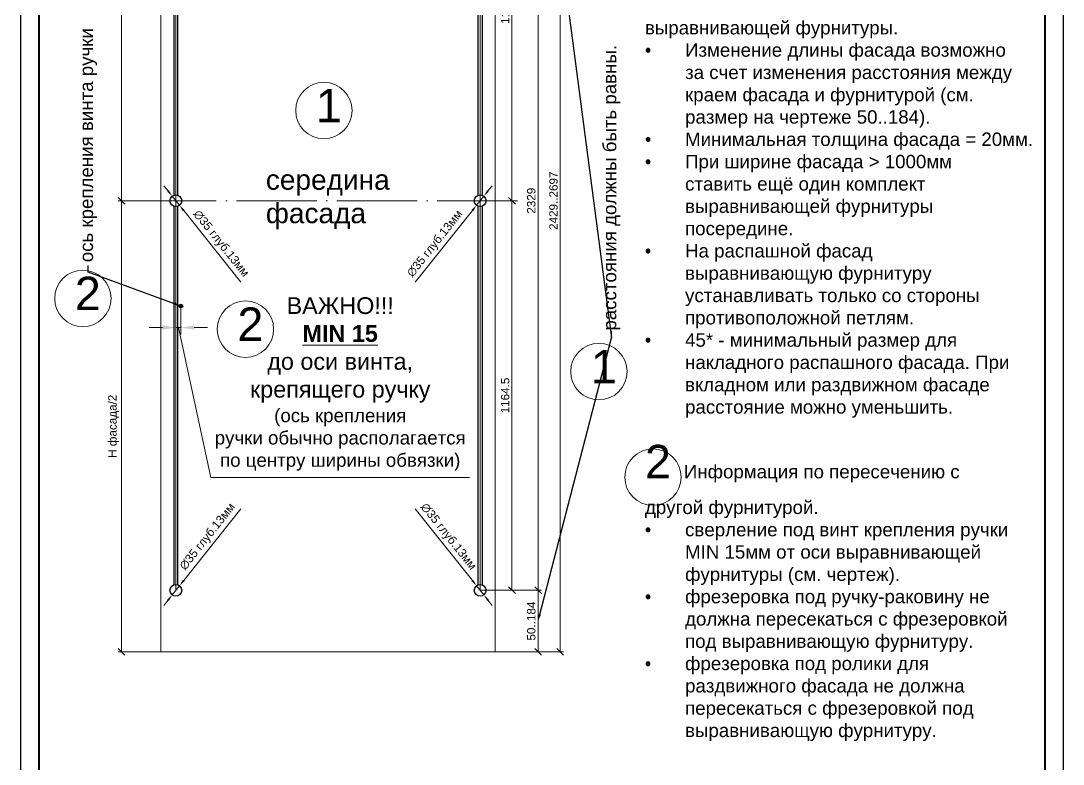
# Model space of a CAD drawing. Header units: millimetres. Extents: x 6988 to 52081, y -7456 to 23712.
# Drawn here: x 32233 to 35350, y 1485 to 3707 of the extents above; entities that cross this region are included whole.
import ezdxf
from ezdxf import colors
from ezdxf.entities.mleader import LeaderData, LeaderLine
from ezdxf.math import Vec2, Vec3

# ---------------------------------------------------------------- set-up
doc = ezdxf.new("R2010")
doc.units = ezdxf.units.MM
doc.linetypes.add('ACAD_ISO04W100', pattern=[30, 24, -3, 0, -3])
doc.layers.get('DEFPOINTS').update_dxf_attribs({"color": 106, "lineweight": 5})
for name, color, linetype, lineweight in [('Линии Размерные и Текст', 1, 'Continuous', 5), ('Натяжитель фасада с регулировкой по центру. Длина стержня фиксированная. Длина 2329мм. Pivot TN 101.2329.02.', 5, 'Continuous', 30), ('ось винта', 6, 'Continuous', 30), ('ФАСАД', 3, 'Continuous', 5), ('шляпка винта', 211, 'Continuous', 30), ('ШТАМП', 7, 'Continuous', 30)]:
    doc.layers.add(name, color=color, linetype=linetype, lineweight=lineweight)
doc.styles.get("Standard").update_dxf_attribs({"font": 'arial.ttf'})
doc.dimstyles.get("Standard").update_dxf_attribs({"dimscale": 0, "dimtxt": 2.5, "dimasz": 2, "dimexe": 1, "dimexo": 0, "dimgap": 0.75, "dimtad": 1, "dimdsep": 46, "dimtxsty": 'Standard', "dimcen": 1.5, "dimclrd": 256, "dimclre": 256, "dimclrt": 7, "dimazin": 3, "dimtfac": 1, "dimtmove": 0, "dimatfit": 3, "dimldrblk": 'DOT', "dimfxl": 1, "dimtolj": 1, "dimtzin": 0, "dimlwd": 5, "dimlwe": 5, "dimarcsym": 0})
doc.dimstyles.new('STANDARD10', dxfattribs={"dimscale": 10, "dimtxt": 2.5, "dimasz": 2, "dimexe": 1, "dimexo": 0, "dimgap": 0.75, "dimtad": 1, "dimdsep": 46, "dimtxsty": 'Standard', "dimblk1": 'OBLIQUE', "dimblk2": 'OBLIQUE', "dimsah": 1, "dimcen": 1.5, "dimclrd": 256, "dimclre": 256, "dimclrt": 7, "dimazin": 3, "dimtfac": 1, "dimtmove": 1, "dimatfit": 3, "dimldrblk": 'DOT', "dimfxl": 1, "dimtolj": 1, "dimtzin": 0, "dimlwd": 5, "dimlwe": 5, "dimarcsym": 0})

# ---------------------------------------------------------------- blocks, each defined once
blk = doc.blocks.new('*D30')
at = {"layer": 'DEFPOINTS', "color": 0, "transparency": 16777216}
for p in [(32686.1, 3183), (32707.9, 3155.6)]:
    blk.add_point(p, dxfattribs=at)
at = {"layer": 'Линии Размерные и Текст', "lineweight": 5, "transparency": 16777216}
for p, q in [((32673.6, 3198.6), (32661.2, 3214.3)), ((32686.1, 3183), (32707.9, 3155.6)), ((32891.1, 2925.6), (32720.4, 3140))]:
    blk.add_line(p, q, dxfattribs=at)
at = {"layer": 'Линии Размерные и Текст', "transparency": 16777216}
for points in [[(32676.3, 3200.7), (32671, 3196.6), (32686.1, 3183)], [(32723, 3142), (32717.8, 3137.9), (32707.9, 3155.6)]]:
    blk.add_solid(points, dxfattribs=at)
at = {"layer": 'Линии Размерные и Текст', "color": 7, "transparency": 16777216, "insert": (32830.9, 3040), "char_height": 25, "attachment_point": 5, "rotation": 308.536}
blk.add_mtext('\\A1;∅35 глуб.13мм', dxfattribs=at)
blk = doc.blocks.new('_Dot')
at = {"color": 0, "linetype": 'ByBlock', "lineweight": -2}
blk.add_line((-0.5, 0), (-1, 0), dxfattribs=at)
at = {"color": 0, "linetype": 'ByBlock', "const_width": 0.5}
blk.add_lwpolyline([(-0.25, 0, 1), (0.25, 0, 1)], format="xyb", close=True, dxfattribs=at)
blk = doc.blocks.new('*D32')
at = {"layer": 'DEFPOINTS', "color": 0, "transparency": 16777216}
for p in [(33617.9, 3183), (33596.1, 3155.6)]:
    blk.add_point(p, dxfattribs=at)
at = {"layer": 'Линии Размерные и Текст', "lineweight": 5, "transparency": 16777216}
for p, q in [((33630.4, 3198.6), (33642.8, 3214.3)), ((33617.9, 3183), (33596.1, 3155.6)), ((33412.9, 2925.6), (33583.6, 3140))]:
    blk.add_line(p, q, dxfattribs=at)
at = {"layer": 'Линии Размерные и Текст', "transparency": 16777216}
for points in [[(33627.8, 3200.7), (33633, 3196.6), (33617.9, 3183)], [(33581, 3142), (33586.3, 3137.9), (33596.1, 3155.6)]]:
    blk.add_solid(points, dxfattribs=at)
at = {"layer": 'Линии Размерные и Текст', "color": 7, "transparency": 16777216, "insert": (33473.2, 3040), "char_height": 25, "attachment_point": 5, "rotation": 51.464}
blk.add_mtext('\\A1;∅35 глуб.13мм', dxfattribs=at)
blk = doc.blocks.new('_OBLIQUE')
at = {"color": 0, "linetype": 'ByBlock'}
blk.add_line((-0.5, -0.5), (0.5, 0.5), dxfattribs=at)
blk = doc.blocks.new('*D33')
at = {"layer": 'DEFPOINTS', "color": 0, "transparency": 16777216}
for p in [(33607, 4545.9), (33652, 4517.8), (33607, 2004.8)]:
    blk.add_point(p, dxfattribs=at)
at = {"layer": 'Линии Размерные и Текст', "lineweight": 5, "transparency": 16777216}
for p, q in [((33607, 2004.8), (33607, 4555.9)), ((33652, 4517.8), (33652, 4555.9)), ((33494.9, 4545.9), (33607, 4545.9)), ((33652, 4545.9), (33607, 4545.9))]:
    blk.add_line(p, q, dxfattribs=at)
at = {"layer": 'Линии Размерные и Текст', "lineweight": 5, "transparency": 16777216, "xscale": 20, "yscale": 20, "zscale": 20, "rotation": 180}
blk.add_blockref('_OBLIQUE', (33607, 4545.9), dxfattribs=at)
at = {"layer": 'Линии Размерные и Текст', "lineweight": 5, "transparency": 16777216, "xscale": 20, "yscale": 20, "zscale": 20}
blk.add_blockref('_OBLIQUE', (33652, 4545.9), dxfattribs=at)
at = {"layer": 'Линии Размерные и Текст', "color": 7, "transparency": 16777216, "insert": (33527.8, 4566.1), "char_height": 25, "attachment_point": 5}
blk.add_mtext('\\A1;45*', dxfattribs=at)
blk = doc.blocks.new('*D34')
at = {"layer": 'DEFPOINTS', "color": 0, "transparency": 16777216}
for p in [(32707.9, 2018.5), (32686.1, 1991.1)]:
    blk.add_point(p, dxfattribs=at)
at = {"layer": 'Линии Размерные и Текст', "lineweight": 5, "transparency": 16777216}
for p, q in [((32891.1, 2248.5), (32720.4, 2034.1)), ((32686.1, 1991.1), (32707.9, 2018.5)), ((32673.6, 1975.5), (32661.2, 1959.8))]:
    blk.add_line(p, q, dxfattribs=at)
at = {"layer": 'Линии Размерные и Текст', "transparency": 16777216}
for points in [[(32717.8, 2036.2), (32723, 2032.1), (32707.9, 2018.5)], [(32671, 1977.5), (32676.3, 1973.4), (32686.1, 1991.1)]]:
    blk.add_solid(points, dxfattribs=at)
at = {"layer": 'Линии Размерные и Текст', "color": 7, "transparency": 16777216, "insert": (32793.1, 2164.2), "char_height": 25, "attachment_point": 5, "rotation": 51.464}
blk.add_mtext('\\A1;∅35 глуб.13мм', dxfattribs=at)
blk = doc.blocks.new('*D35')
at = {"layer": 'DEFPOINTS', "color": 0, "transparency": 16777216}
for p in [(33596.1, 2018.5), (33617.9, 1991.1)]:
    blk.add_point(p, dxfattribs=at)
at = {"layer": 'Линии Размерные и Текст', "lineweight": 5, "transparency": 16777216}
for p, q in [((33412.9, 2248.5), (33583.6, 2034.1)), ((33617.9, 1991.1), (33596.1, 2018.5)), ((33630.4, 1975.5), (33642.8, 1959.8))]:
    blk.add_line(p, q, dxfattribs=at)
at = {"layer": 'Линии Размерные и Текст', "transparency": 16777216}
for points in [[(33586.3, 2036.2), (33581, 2032.1), (33596.1, 2018.5)], [(33633, 1977.5), (33627.8, 1973.4), (33617.9, 1991.1)]]:
    blk.add_solid(points, dxfattribs=at)
at = {"layer": 'Линии Размерные и Текст', "color": 7, "transparency": 16777216, "insert": (33510.9, 2164.2), "char_height": 25, "attachment_point": 5, "rotation": 308.536}
blk.add_mtext('\\A1;∅35 глуб.13мм', dxfattribs=at)
blk = doc.blocks.new('*D97')
at = {"layer": 'DEFPOINTS', "color": 0, "transparency": 16777216}
for p in [(33607, 4333.8), (33702.2, 4333.8), (33607, 3169.3)]:
    blk.add_point(p, dxfattribs=at)
at = {"layer": 'Линии Размерные и Текст', "lineweight": 5, "transparency": 16777216}
for p, q in [((33607, 4333.8), (33712.2, 4333.8)), ((33702.2, 3169.3), (33702.2, 4333.8)), ((33607, 3169.3), (33712.2, 3169.3))]:
    blk.add_line(p, q, dxfattribs=at)
at = {"layer": 'Линии Размерные и Текст', "lineweight": 5, "transparency": 16777216, "xscale": 20, "yscale": 20, "zscale": 20}
for p, rotation in [((33702.2, 4333.8), 90), ((33702.2, 3169.3), 270)]:
    blk.add_blockref('_OBLIQUE', p, dxfattribs=dict(at, rotation=rotation))
at = {"layer": 'Линии Размерные и Текст', "color": 7, "transparency": 16777216, "insert": (33681.9, 3751.6), "char_height": 25, "attachment_point": 5, "rotation": 90}
blk.add_mtext('\\A1;1164.5', dxfattribs=at)
blk = doc.blocks.new('*D98')
at = {"layer": 'DEFPOINTS', "color": 0, "transparency": 16777216}
for p in [(33607, 3169.3), (33607, 2004.8), (33702.2, 2004.8)]:
    blk.add_point(p, dxfattribs=at)
at = {"layer": 'Линии Размерные и Текст', "lineweight": 5, "transparency": 16777216}
for p, q in [((33607, 3169.3), (33712.2, 3169.3)), ((33702.2, 3169.3), (33702.2, 2004.8)), ((33607, 2004.8), (33712.2, 2004.8))]:
    blk.add_line(p, q, dxfattribs=at)
at = {"layer": 'Линии Размерные и Текст', "lineweight": 5, "transparency": 16777216, "xscale": 20, "yscale": 20, "zscale": 20}
for p, rotation in [((33702.2, 3169.3), 90), ((33702.2, 2004.8), 270)]:
    blk.add_blockref('_OBLIQUE', p, dxfattribs=dict(at, rotation=rotation))
at = {"layer": 'Линии Размерные и Текст', "color": 7, "transparency": 16777216, "insert": (33681.9, 2587.1), "char_height": 25, "attachment_point": 5, "rotation": 90}
blk.add_mtext('\\A1;1164.5', dxfattribs=at)
blk = doc.blocks.new('*D99')
at = {"layer": 'DEFPOINTS', "color": 0, "transparency": 16777216}
for p in [(32697, 4545.9), (32652, 4517.8), (32697, 2004.8)]:
    blk.add_point(p, dxfattribs=at)
at = {"layer": 'Линии Размерные и Текст', "lineweight": 5, "transparency": 16777216}
for p, q in [((32652, 4517.8), (32652, 4555.9)), ((32697, 2004.8), (32697, 4555.9)), ((32652, 4545.9), (32697, 4545.9)), ((32809.1, 4545.9), (32697, 4545.9))]:
    blk.add_line(p, q, dxfattribs=at)
at = {"layer": 'Линии Размерные и Текст', "lineweight": 5, "transparency": 16777216, "xscale": 20, "yscale": 20, "zscale": 20, "rotation": 180}
blk.add_blockref('_OBLIQUE', (32652, 4545.9), dxfattribs=at)
at = {"layer": 'Линии Размерные и Текст', "lineweight": 5, "transparency": 16777216, "xscale": 20, "yscale": 20, "zscale": 20}
blk.add_blockref('_OBLIQUE', (32697, 4545.9), dxfattribs=at)
at = {"layer": 'Линии Размерные и Текст', "color": 7, "transparency": 16777216, "insert": (32776.2, 4566.1), "char_height": 25, "attachment_point": 5}
blk.add_mtext('\\A1;45*', dxfattribs=at)
blk = doc.blocks.new('*D100')
at = {"layer": 'DEFPOINTS', "color": 0, "transparency": 16777216}
for p in [(32652, 4517.8), (32534.7, 3169.3), (32697, 3169.3)]:
    blk.add_point(p, dxfattribs=at)
at = {"layer": 'Линии Размерные и Текст', "lineweight": 5, "transparency": 16777216}
for p, q in [((32652, 4517.8), (32524.7, 4517.8)), ((32534.7, 4517.8), (32534.7, 3169.3)), ((32697, 3169.3), (32524.7, 3169.3))]:
    blk.add_line(p, q, dxfattribs=at)
at = {"layer": 'Линии Размерные и Текст', "lineweight": 5, "transparency": 16777216, "xscale": 20, "yscale": 20, "zscale": 20}
for p, rotation in [((32534.7, 4517.8), 90), ((32534.7, 3169.3), 270)]:
    blk.add_blockref('_OBLIQUE', p, dxfattribs=dict(at, rotation=rotation))
at = {"layer": 'Линии Размерные и Текст', "color": 7, "transparency": 16777216, "insert": (32511.1, 3843.6), "char_height": 25, "attachment_point": 5, "rotation": 90}
blk.add_mtext('\\A1;H фасада/2', dxfattribs=at)
blk = doc.blocks.new('*D101')
at = {"layer": 'DEFPOINTS', "color": 0, "transparency": 16777216}
for p in [(32697, 3169.3), (32534.7, 1820.8), (32652, 1820.8)]:
    blk.add_point(p, dxfattribs=at)
at = {"layer": 'Линии Размерные и Текст', "lineweight": 5, "transparency": 16777216}
for p, q in [((32697, 3169.3), (32524.7, 3169.3)), ((32534.7, 3169.3), (32534.7, 1820.8)), ((32652, 1820.8), (32524.7, 1820.8))]:
    blk.add_line(p, q, dxfattribs=at)
at = {"layer": 'Линии Размерные и Текст', "lineweight": 5, "transparency": 16777216, "xscale": 20, "yscale": 20, "zscale": 20}
for p, rotation in [((32534.7, 3169.3), 90), ((32534.7, 1820.8), 270)]:
    blk.add_blockref('_OBLIQUE', p, dxfattribs=dict(at, rotation=rotation))
at = {"layer": 'Линии Размерные и Текст', "color": 7, "transparency": 16777216, "insert": (32511.1, 2495.1), "char_height": 25, "attachment_point": 5, "rotation": 90}
blk.add_mtext('\\A1;H фасада/2', dxfattribs=at)
blk = doc.blocks.new('*D102')
at = {"layer": 'DEFPOINTS', "color": 0, "transparency": 16777216}
for p in [(33652, 4517.8), (33652, 1820.8), (33846.7, 1820.8)]:
    blk.add_point(p, dxfattribs=at)
at = {"layer": 'Линии Размерные и Текст', "lineweight": 5, "transparency": 16777216}
for p, q in [((33652, 4517.8), (33856.7, 4517.8)), ((33846.7, 4517.8), (33846.7, 1820.8)), ((33652, 1820.8), (33856.7, 1820.8))]:
    blk.add_line(p, q, dxfattribs=at)
at = {"layer": 'Линии Размерные и Текст', "lineweight": 5, "transparency": 16777216, "xscale": 20, "yscale": 20, "zscale": 20}
for p, rotation in [((33846.7, 4517.8), 90), ((33846.7, 1820.8), 270)]:
    blk.add_blockref('_OBLIQUE', p, dxfattribs=dict(at, rotation=rotation))
at = {"layer": 'Линии Размерные и Текст', "color": 7, "transparency": 16777216, "insert": (33826.4, 3169.3), "char_height": 25, "attachment_point": 5, "rotation": 90}
blk.add_mtext('\\A1;2429..2697', dxfattribs=at)
blk = doc.blocks.new('*D115')
at = {"layer": 'DEFPOINTS', "color": 0, "transparency": 16777216}
for p in [(33607, 4333.8), (33607, 2004.8), (33780.1, 2004.8)]:
    blk.add_point(p, dxfattribs=at)
at = {"layer": 'Линии Размерные и Текст', "lineweight": 5, "transparency": 16777216}
for p, q in [((33607, 4333.8), (33790.1, 4333.8)), ((33780.1, 4333.8), (33780.1, 2004.8)), ((33607, 2004.8), (33790.1, 2004.8))]:
    blk.add_line(p, q, dxfattribs=at)
at = {"layer": 'Линии Размерные и Текст', "lineweight": 5, "transparency": 16777216, "xscale": 20, "yscale": 20, "zscale": 20}
for p, rotation in [((33780.1, 4333.8), 90), ((33780.1, 2004.8), 270)]:
    blk.add_blockref('_OBLIQUE', p, dxfattribs=dict(at, rotation=rotation))
at = {"layer": 'Линии Размерные и Текст', "color": 7, "transparency": 16777216, "insert": (33759.9, 3169.3), "char_height": 25, "attachment_point": 5, "rotation": 90}
blk.add_mtext('\\A1;2329', dxfattribs=at)
blk = doc.blocks.new('*D117')
at = {"layer": 'DEFPOINTS', "color": 0, "transparency": 16777216}
for p in [(33607, 2004.8), (33652, 1820.8), (33780.1, 1820.8)]:
    blk.add_point(p, dxfattribs=at)
at = {"layer": 'Линии Размерные и Текст', "lineweight": 5, "transparency": 16777216}
for p, q in [((33607, 2004.8), (33790.1, 2004.8)), ((33780.1, 2004.8), (33780.1, 1820.8)), ((33652, 1820.8), (33790.1, 1820.8))]:
    blk.add_line(p, q, dxfattribs=at)
at = {"layer": 'Линии Размерные и Текст', "lineweight": 5, "transparency": 16777216, "xscale": 20, "yscale": 20, "zscale": 20}
for p, rotation in [((33780.1, 2004.8), 90), ((33780.1, 1820.8), 270)]:
    blk.add_blockref('_OBLIQUE', p, dxfattribs=dict(at, rotation=rotation))
at = {"layer": 'Линии Размерные и Текст', "color": 7, "transparency": 16777216, "insert": (33759.9, 1912.8), "char_height": 25, "attachment_point": 5, "rotation": 90}
blk.add_mtext('\\A1;50..184', dxfattribs=at)
blk = doc.blocks.new('*D133')
at = {"layer": 'DEFPOINTS', "color": 0, "transparency": 16777216}
for p in [(32697, 2854.6), (32712, 2854.6), (32697, 2790.2)]:
    blk.add_point(p, dxfattribs=at)
at = {"layer": 'Линии Размерные и Текст', "lineweight": 5, "transparency": 16777216}
for p, q in [((32697, 2854.6), (32697, 2770.2)), ((32712, 2854.6), (32712, 2770.2)), ((32657, 2790.2), (32617, 2790.2)), ((32712, 2790.2), (32697, 2790.2)), ((32712, 2790.2), (32697, 2790.2)), ((32704.5, 2790.2), (32801.9, 2342)), ((32752, 2790.2), (32792, 2790.2)), ((32801.9, 2342), (33575, 2342))]:
    blk.add_line(p, q, dxfattribs=at)
at = {"layer": 'Линии Размерные и Текст', "transparency": 16777216}
for points in [[(32657, 2796.9), (32657, 2783.6), (32697, 2790.2)], [(32752, 2796.9), (32752, 2783.6), (32712, 2790.2)]]:
    blk.add_solid(points, dxfattribs=at)
at = {"layer": 'Линии Размерные и Текст', "color": 7, "transparency": 16777216, "insert": (33188.5, 2621.4), "char_height": 50, "attachment_point": 5}
blk.add_mtext('\\A1;ВАЖНО!!! \\P{\\fArial|b1|i0|c204|p34;\\LMIN 15\\P}до оси винта, \\Pкрепящего ручку{\\H0.8x;\\P(ось крепления \\Pручки обычно располагается \\Pпо центру ширины обвязки)}', dxfattribs=at)

msp = doc.modelspace()

# ---------------------------------------------------------------- linework, layer by layer
at = {"layer": 'Линии Размерные и Текст', "linetype": 'ACAD_ISO04W100', "ltscale": 10}
msp.add_line((32578.068, 3169.301), (33740.336, 3169.301), dxfattribs=at)
at = {"layer": 'Линии Размерные и Текст'}
for centre in [(33139.726, 3438.733), (32418.974, 2877.448), (32905.059, 2785.493), (33962.106, 2658.516), (34123.759, 2343.197)]:
    msp.add_circle(centre, 84.286, dxfattribs=at)
at = {"layer": 'Натяжитель фасада с регулировкой по центру. Длина стержня фиксированная. Длина 2329мм. Pivot TN 101.2329.02.'}
for points in [[(32691.257, 4317.273), (32691.257, 3185.83)], [(32702.757, 3185.83), (32702.757, 4317.273)], [(33601.257, 3185.83), (33601.257, 4317.273)], [(33612.757, 4317.273), (33612.757, 3185.83)], [(32691.257, 3152.773), (32691.257, 2021.33)], [(32702.757, 2021.33), (32702.757, 3152.773)], [(33601.257, 2021.33), (33601.257, 3152.773)], [(33612.757, 3152.773), (33612.757, 2021.33)]]:
    msp.add_lwpolyline(points, dxfattribs=at)
for centre in [(32697.007, 3169.301), (33607.007, 3169.301), (32697.007, 2004.801), (33607.007, 2004.801)]:
    msp.add_circle(centre, 17.5, dxfattribs=at)
at = {"layer": 'ось винта'}
msp.add_circle((32712.007, 2854.595), 2, dxfattribs=at)
at = {"layer": 'ФАСАД'}
msp.add_lwpolyline([(32652.007, 4517.801), (33652.007, 4517.801), (33652.007, 1820.801), (32652.007, 1820.801)], close=True, dxfattribs=at)
at = {"layer": 'шляпка винта'}
msp.add_circle((32712.007, 2854.595), 5.5, dxfattribs=at)
at = {"layer": 'ШТАМП'}
msp.add_lwpolyline([(35350.348, 5096.995), (35350.348, 587.715), (32233.497, 587.715), (32233.497, 5096.995)], close=True, dxfattribs=at)
at = {"layer": 'ШТАМП', "lineweight": 40}
msp.add_lwpolyline([(35295.348, 4876.995), (35295.348, 642.715), (32288.497, 642.715), (32288.497, 4876.995)], close=True, dxfattribs=at)

# ---------------------------------------------------------------- texts
at = {"layer": 'Линии Размерные и Текст', "attachment_point": 1}
for s, width, insert, char_height in [('Длина фасада = 2429мм-2697мм.\\P\\P{\\H2.5x;1}   Информация по врезке выравнивающей фурнитуры.\\P\\pi-120,l120,t120;{\\fSymbol|b0|i0|c2|p18;·^I}Изменение длины фасада возможно за счет изменения расстояния между краем фасада и фурнитурой (см. размер на чертеже 50..184).\\P{\\fSymbol|b0|i0|c2|p18;·^I}Минимальная толщина фасада = 20мм.\\P{\\fSymbol|b0|i0|c2|p18;·^I}При ширине фасада > 1000мм ставить ещё один комплект выравнивающей фурнитуры посередине.\\P{\\fSymbol|b0|i0|c2|p18;·^I}На распашной фасад выравнивающую фурнитуру устанавливать только со стороны противоположной петлям.\\P{\\fSymbol|b0|i0|c2|p18;·^I}45* - минимальный размер для накладного распашного фасада. При вкладном или раздвижном фасаде расстояние можно уменьшить.\\P\\pi0,l0,tz;\\P{\\H2.5x;2 }Информация по пересечению с другой фурнитурой.\\P\\pi-120,l120,t120;{\\fSymbol|b0|i0|c2|p18;·^I}сверление под винт крепления ручки MIN 15мм от оси выравнивающей фурнитуры (см. чертеж).\\P{\\fSymbol|b0|i0|c2|p18;·^I}фрезеровка под ручку-раковину не должна пересекаться с фрезеровкой под выравнивающую фурнитуру.\\P{\\fSymbol|b0|i0|c2|p18;·^I}фрезеровка под ролики для раздвижного фасада не должна пересекаться с фрезеровкой под выравнивающую фурнитуру.', 1115.45298, (34099.758, 4006.563), 40), ('{\\H2.5x;1}', 1115.45298, (33115.725, 3503.567), 40), ('середина\\Pфасада', 441.09674, (32966.122, 3262.142), 60), ('{\\H2.5x;2}', 1115.45298, (32394.973, 2942.282), 40), ('{\\H2.5x;2}', 1115.45298, (32881.058, 2850.327), 40), ('{\\H2.5x;1}', 1115.45298, (33938.105, 2723.351), 40)]:
    msp.add_mtext_dynamic_manual_height_columns(s, width=width, gutter_width=20, heights=[0], dxfattribs=dict(at, insert=insert, char_height=char_height))

# ---------------------------------------------------------------- dimensions: what is measured, and where the dimension line sits
at = {"layer": 'Линии Размерные и Текст'}
dim = msp.add_linear_dim(base=(32697.007, 4545.901), p1=(32652.007, 4517.801), p2=(32697.007, 2004.801), angle=180, dimstyle='Standard', override={"dimscale": 10, "dimpost": '*', "dimblk1": 'OBLIQUE', "dimblk2": 'OBLIQUE', "dimsah": 1, "dimtmove": 1}, dxfattribs=at)
dim.commit()
dim.dimension.update_dxf_attribs({"geometry": '*D99', "text_midpoint": (32776.225, 4555.901), "dimtype": 160})
dim = msp.add_linear_dim(base=(33607.007, 4545.901), p1=(33652.007, 4517.801), p2=(33607.007, 2004.801), dimstyle='Standard', override={"dimscale": 10, "dimpost": '*', "dimblk1": 'OBLIQUE', "dimblk2": 'OBLIQUE', "dimsah": 1, "dimtmove": 1}, dxfattribs=at)
dim.commit()
dim.dimension.update_dxf_attribs({"geometry": '*D33', "text_midpoint": (33527.789, 4555.901), "dimtype": 160})
for base, p1, p2, angle, text, picture, middle in [((32534.75, 3169.301), (32652.007, 4517.801), (32697.007, 3169.301), 90, 'H фасада/2', '*D100', (32511.066, 3843.551)), ((33846.662, 1820.801), (33652.007, 4517.801), (33652.007, 1820.801), 90, '2429..2697', '*D102', (33826.398, 3169.301)), ((32534.75, 1820.801), (32697.007, 3169.301), (32652.007, 1820.801), 90, 'H фасада/2', '*D101', (32511.066, 2495.051)), ((33780.127, 1820.801), (33607.007, 2004.801), (33652.007, 1820.801), 270, '50..184', '*D117', (33759.862, 1912.801))]:
    dim = msp.add_linear_dim(base=base, p1=p1, p2=p2, angle=angle, text=text, dimstyle='STANDARD10', dxfattribs=at)
    dim.commit()
    dim.dimension.update_dxf_attribs({"geometry": picture, "text_midpoint": middle})
for base, p1, p2, angle, picture, middle in [((33702.168, 4333.801), (33607.007, 3169.301), (33607.007, 4333.801), 90, '*D97', (33681.904, 3751.551)), ((33780.127, 2004.801), (33607.007, 4333.801), (33607.007, 2004.801), 90, '*D115', (33759.854, 3169.301)), ((33702.168, 2004.801), (33607.007, 3169.301), (33607.007, 2004.801), 270, '*D98', (33681.904, 2587.051))]:
    dim = msp.add_linear_dim(base=base, p1=p1, p2=p2, angle=angle, dimstyle='STANDARD10', dxfattribs=at)
    dim.commit()
    dim.dimension.update_dxf_attribs({"geometry": picture, "text_midpoint": middle})
dim = msp.add_linear_dim(base=(32697.007, 2790.245), p1=(32712.007, 2854.595), p2=(32697.007, 2854.595), text='ВАЖНО!!! \\P{\\fArial|b1|i0|c204|p34;\\LMIN <>\\P}до оси винта, \\Pкрепящего ручку{\\H0.8x;\\P(ось крепления \\Pручки обычно располагается \\Pпо центру ширины обвязки)}', dimstyle='Standard', override={"dimscale": 20, "dimsah": 1, "dimtmove": 1}, dxfattribs=at)
dim.commit()
dim.dimension.update_dxf_attribs({"geometry": '*D133', "text_midpoint": (32816.897, 2342.028), "dimtype": 160})
for p1, p2, picture, middle in [((32686.104, 3182.99), (32707.909, 3155.613), '*D30', (32830.852, 3039.992)), ((33617.909, 3182.99), (33596.104, 3155.613), '*D32', (33473.162, 3039.992)), ((32686.104, 1991.113), (32707.909, 2018.49), '*D34', (32793.094, 2164.184)), ((33617.909, 1991.113), (33596.104, 2018.49), '*D35', (33510.92, 2164.184))]:
    dim = msp.add_diameter_dim_2p(p1=p1, p2=p2, dimstyle='Standard', override={"dimscale": 10, "dimlfac": 1, "dimpost": ' глуб.13мм', "dimsah": 1, "dimtmove": 1}, dxfattribs=at)
    dim.commit()
    dim.dimension.update_dxf_attribs({"geometry": picture, "text_midpoint": middle})

# ---------------------------------------------------------------- leaders
ml = msp.add_multileader_mtext('Standard', dxfattribs=at)
ml.set_content('расстояния должны быть равны.', color=5)
ml.set_leader_properties(color=256)
ml.build(insert=Vec2(0, 0))
ml.multileader.update_dxf_attribs({"text_left_attachment_type": 2, "text_right_attachment_type": 2, "dogleg_length": 2, "arrow_head_size": 20})
ctx = ml.context
ctx.base_point, ctx.char_height, ctx.arrow_head_size, ctx.landing_gap_size, ctx.plane_origin, ctx.plane_x_axis, ctx.plane_y_axis = Vec3(34000.146, 2779.593), 40, 20, 10, Vec3(34313.813, 3430.612), Vec3(0, 1), Vec3(-1, 0)
ctx.left_attachment, ctx.right_attachment, ctx.text_align_type = 2, 2, 2
notes = []
notes.append((ctx, [(1, (1, 1, 0), (34000.146, 2759.593), (0, 1), 20, [(2, [(33780.127, 4425.801)], 0, []), (1, [(33780.127, 1912.801)], 0, [])])]))
ctx.mtext.insert, ctx.mtext.text_direction, ctx.mtext.rotation, ctx.mtext.width, ctx.mtext.defined_height, ctx.mtext.alignment, ctx.mtext.flow_direction = Vec3(33974.116, 3634.887), Vec3(0, 1), 1.57079633, 990.17537, 562.101, 3, 5
ml = msp.add_multileader_mtext('Standard', dxfattribs=at)
ml.set_content('ось крепления винта ручки', color=5)
ml.set_leader_properties(color=256)
ml.build(insert=Vec2(0, 0))
ml.multileader.update_dxf_attribs({"text_left_attachment_type": 2, "text_right_attachment_type": 2, "dogleg_length": 20, "arrow_head_size": 20})
ctx = ml.context
ctx.base_point, ctx.char_height, ctx.arrow_head_size, ctx.landing_gap_size, ctx.plane_origin, ctx.plane_x_axis, ctx.plane_y_axis = Vec3(32435.243, 2975.461), 40, 20, 10, Vec3(32712.007, 2854.595), Vec3(0, 1), Vec3(-1, 0)
ctx.left_attachment, ctx.right_attachment = 2, 2
notes.append((ctx, [(1, (1, 1, 0), (32435.243, 2955.461), (0, 1), 20, [(0, [(32712.007, 2854.595)], 0, [])])]))
ctx.mtext.insert, ctx.mtext.text_direction, ctx.mtext.rotation, ctx.mtext.flow_direction = Vec3(32409.363, 2985.461), Vec3(0, 1), 1.57079633, 5
for ctx, leaders in notes:
    for number, flags, end, landing, length, lines in leaders:
        leader = LeaderData()
        leader.index, (leader.has_last_leader_line, leader.has_dogleg_vector, leader.attachment_direction) = number, flags
        leader.last_leader_point, leader.dogleg_vector, leader.dogleg_length = Vec3(end), Vec3(landing), length
        for number, points, colour, breaks in lines:
            line = LeaderLine()
            line.index, line.vertices, line.color, line.breaks = number, Vec3.list(points), colors.encode_raw_color(colour), breaks
            leader.lines.append(line)
        ctx.leaders.append(leader)

doc.saveas('drawing.dxf')
